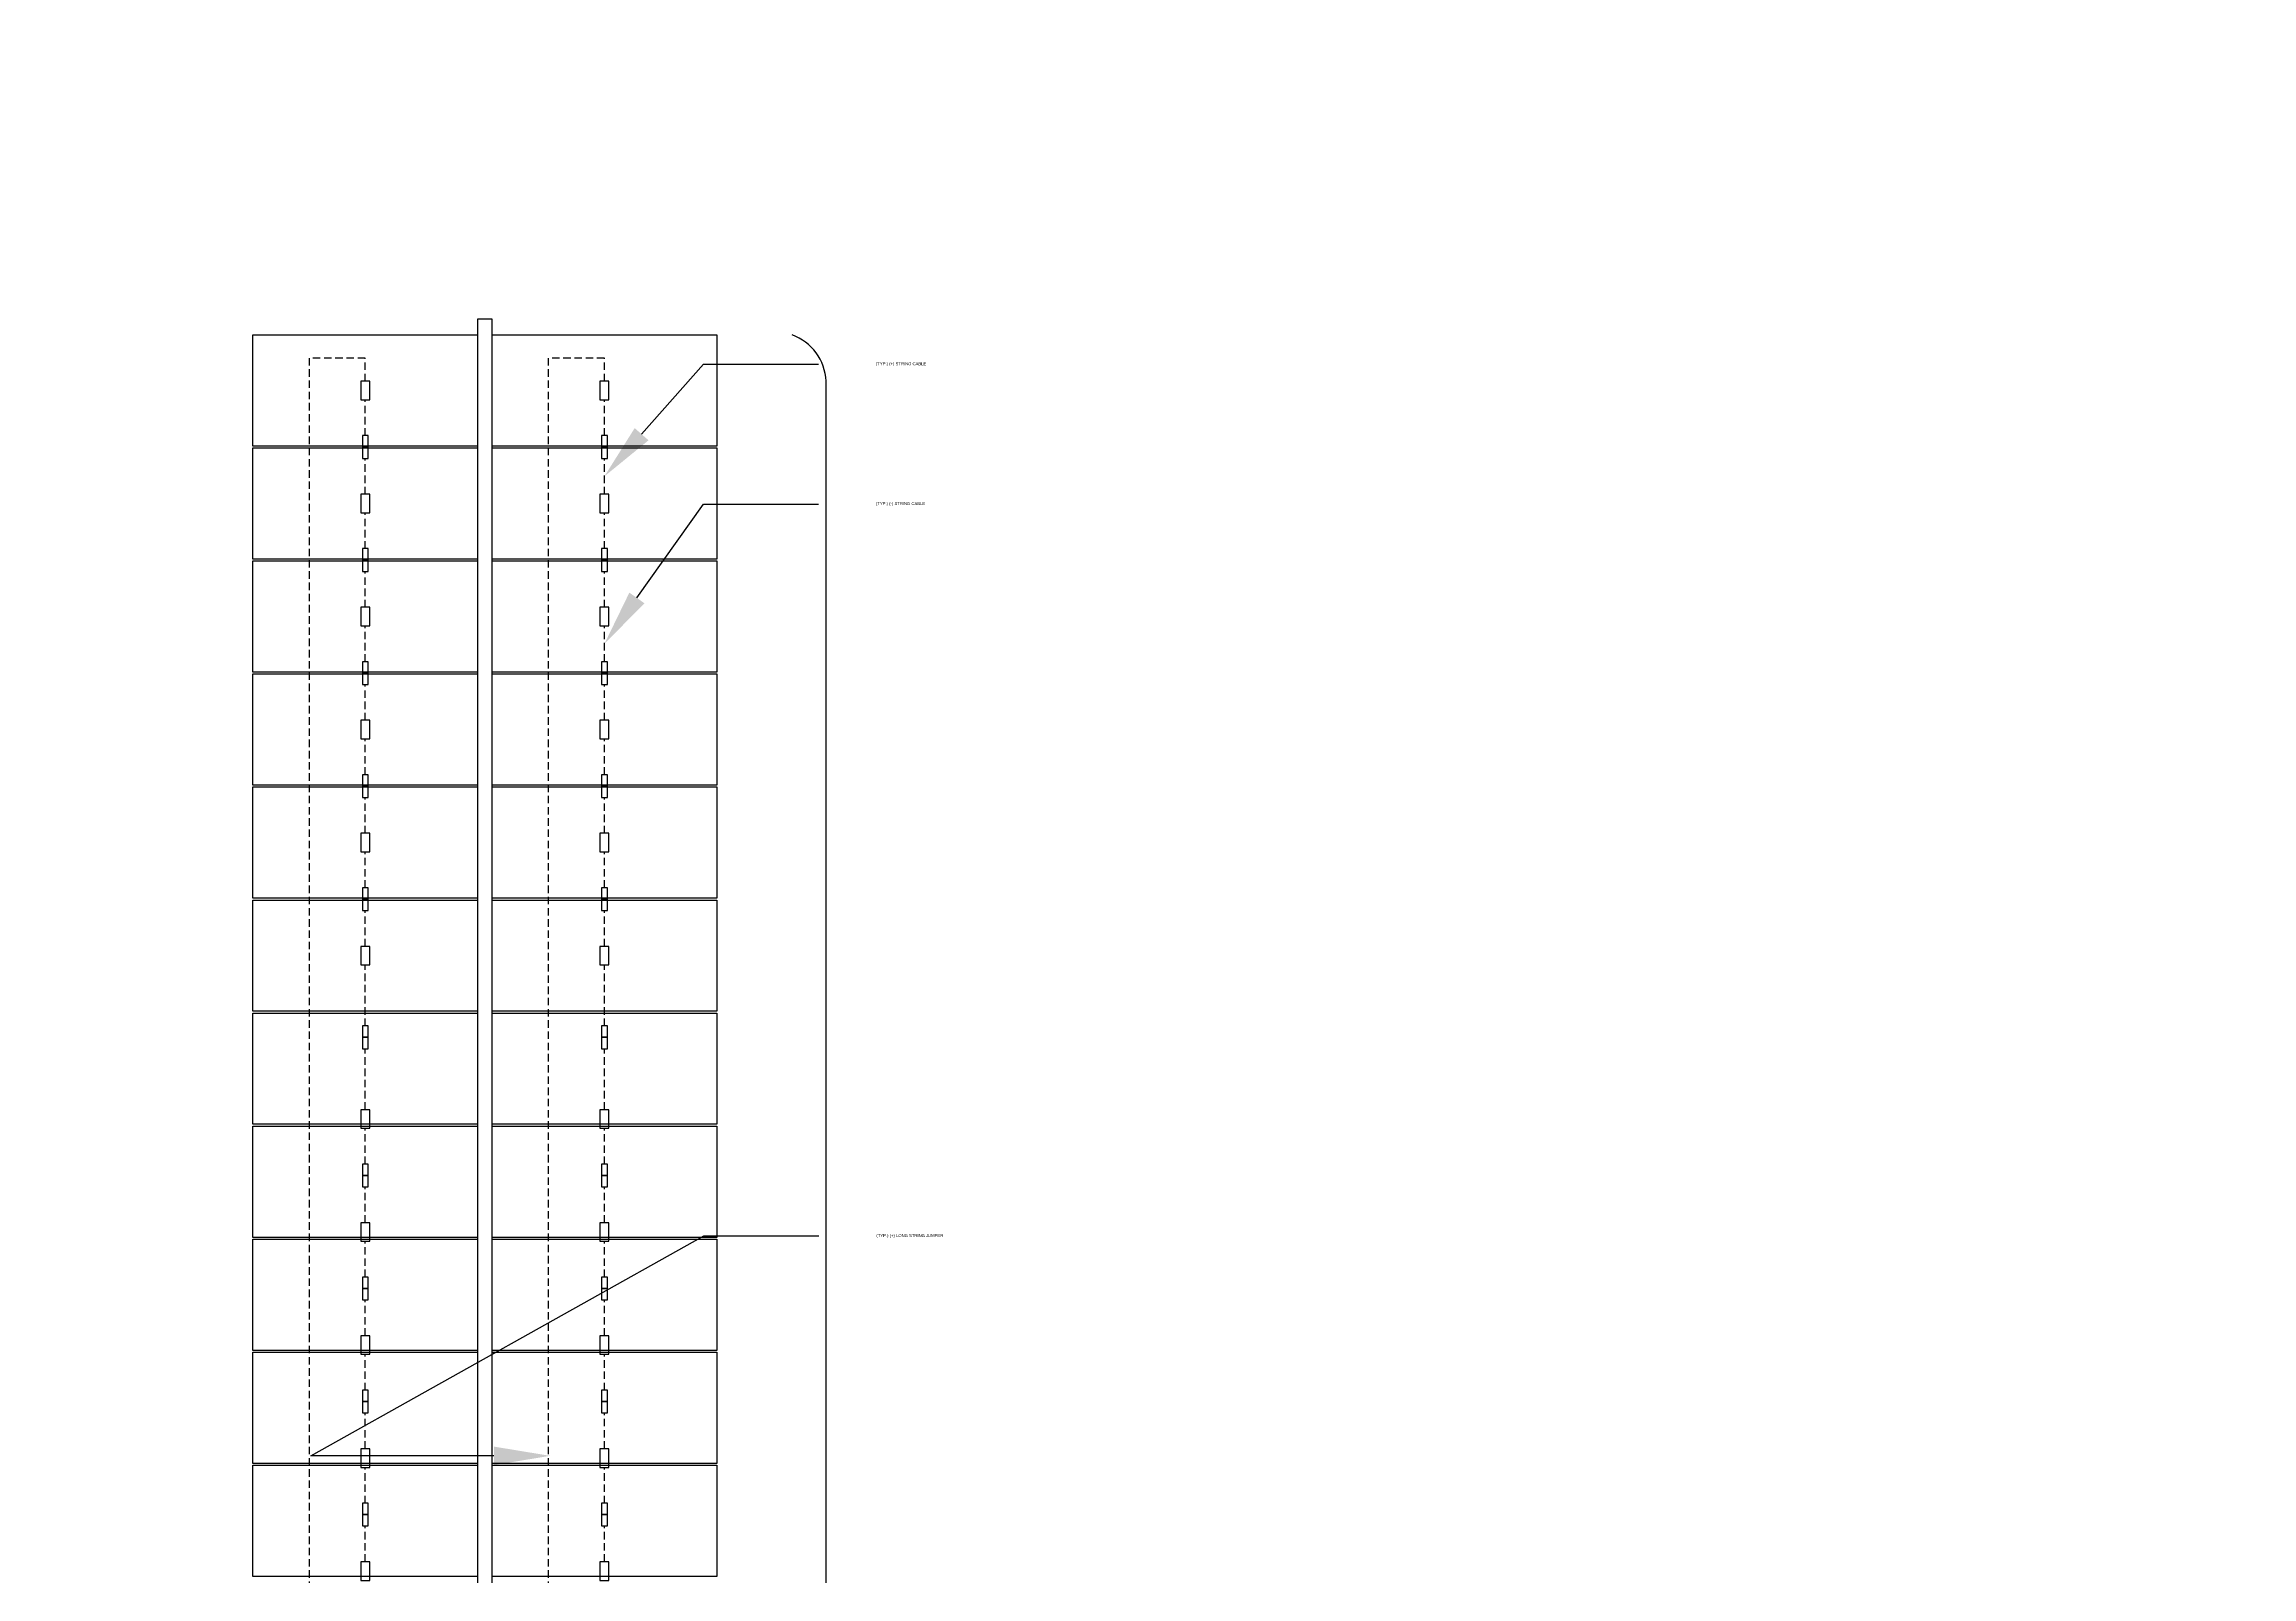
# Model space of a CAD drawing. Header units: feet. Extents: x -13743 to 68376, y -48 to 67763.
# Drawn here: x 1270.1 to 1343.8, y 63245.3 to 63296.5 of the extents above; entities that cross this region are included whole.
import ezdxf
from ezdxf import colors
from ezdxf.entities.mleader import LeaderData, LeaderLine
from ezdxf.enums import TextEntityAlignment as Align
from ezdxf.math import Vec2, Vec3

# ---------------------------------------------------------------- set-up
doc = ezdxf.new("R2018")
doc.units = ezdxf.units.FT
doc.header["$MEASUREMENT"] = 0
doc.linetypes.add('HIDDEN', pattern=[0.375, 0.25, -0.125])
for name, color, linetype in [('E-HARN-COMP', 8, 'Continuous'), ('E-TRNK-CABL-NEG', 6, 'HIDDEN'), ('E-TRUNK-CABLE-POS', 6, 'HIDDEN'), ('G-ANNO-TEXT', 1, 'Continuous'), ('PVcase PV Modules (full frames)', 142, 'Continuous')]:
    doc.layers.add(name, color=color, linetype=linetype)
doc.styles.add('NEI-A', font='arial.ttf')
doc.styles.get("Standard").update_dxf_attribs({"font": 'arial.ttf'})

# ---------------------------------------------------------------- blocks, each defined once
blk = doc.blocks.new('HT72-18X (2x39)')
for points in [[(49971.076, 17289.69), (49971.076, 17293.407), (49978.573, 17293.407), (49978.573, 17289.69), (49971.076, 17289.69)], [(49978.573, 17293.928), (49978.573, 17143.993), (49979.065, 17143.993), (49979.065, 17293.928), (49978.573, 17293.928)], [(49979.065, 17289.69), (49979.065, 17293.407), (49986.562, 17293.407), (49986.562, 17289.69), (49979.065, 17289.69)], [(49971.076, 17285.914), (49971.076, 17289.631), (49978.573, 17289.631), (49978.573, 17285.914), (49971.076, 17285.914)], [(49979.065, 17285.914), (49979.065, 17289.631), (49986.562, 17289.631), (49986.562, 17285.914), (49979.065, 17285.914)], [(49971.076, 17282.138), (49971.076, 17285.855), (49978.573, 17285.855), (49978.573, 17282.138), (49971.076, 17282.138)], [(49979.065, 17282.138), (49979.065, 17285.855), (49986.562, 17285.855), (49986.562, 17282.138), (49979.065, 17282.138)], [(49971.076, 17278.362), (49971.076, 17282.079), (49978.573, 17282.079), (49978.573, 17278.362), (49971.076, 17278.362)], [(49979.065, 17278.362), (49979.065, 17282.079), (49986.562, 17282.079), (49986.562, 17278.362), (49979.065, 17278.362)], [(49971.076, 17274.585), (49971.076, 17278.303), (49978.573, 17278.303), (49978.573, 17274.585), (49971.076, 17274.585)], [(49979.065, 17274.585), (49979.065, 17278.303), (49986.562, 17278.303), (49986.562, 17274.585), (49979.065, 17274.585)], [(49971.076, 17270.809), (49971.076, 17274.526), (49978.573, 17274.526), (49978.573, 17270.809), (49971.076, 17270.809)], [(49979.065, 17270.809), (49979.065, 17274.526), (49986.562, 17274.526), (49986.562, 17270.809), (49979.065, 17270.809)], [(49971.076, 17267.033), (49971.076, 17270.75), (49978.573, 17270.75), (49978.573, 17267.033), (49971.076, 17267.033)], [(49979.065, 17267.033), (49979.065, 17270.75), (49986.562, 17270.75), (49986.562, 17267.033), (49979.065, 17267.033)], [(49971.076, 17263.257), (49971.076, 17266.974), (49978.573, 17266.974), (49978.573, 17263.257), (49971.076, 17263.257)], [(49979.065, 17263.257), (49979.065, 17266.974), (49986.562, 17266.974), (49986.562, 17263.257), (49979.065, 17263.257)], [(49971.076, 17259.48), (49971.076, 17263.198), (49978.573, 17263.198), (49978.573, 17259.48), (49971.076, 17259.48)], [(49979.065, 17259.48), (49979.065, 17263.198), (49986.562, 17263.198), (49986.562, 17259.48), (49979.065, 17259.48)], [(49971.076, 17255.704), (49971.076, 17259.421), (49978.573, 17259.421), (49978.573, 17255.704), (49971.076, 17255.704)], [(49979.065, 17255.704), (49979.065, 17259.421), (49986.562, 17259.421), (49986.562, 17255.704), (49979.065, 17255.704)], [(49971.076, 17251.928), (49971.076, 17255.645), (49978.573, 17255.645), (49978.573, 17251.928), (49971.076, 17251.928)], [(49979.065, 17251.928), (49979.065, 17255.645), (49986.562, 17255.645), (49986.562, 17251.928), (49979.065, 17251.928)]]:
    blk.add_lwpolyline(points)
blk = doc.blocks.new('DETAIL_TITLE')
at = {"style": 'NEI-A', "flags": 8}
blk.add_attdef('#', text='', height=0.2, dxfattribs=at).set_placement((0.5922, -0.5109), align=Align.MIDDLE_CENTER)
at = {"lineweight": 30, "flags": 104}
blk.add_attdef('DETAIL_TITLE', text='', height=0.2, dxfattribs=at).set_placement((0.9099, -0.52514), align=Align.BOTTOM_LEFT)
at = {"style": 'NEI-A'}
for tag, p in [('SCALE:', (0.93865, -0.73792)), ('1"_=_', (1.5474, -0.73792))]:
    blk.add_attdef(tag, text='', height=0.1, dxfattribs=at).set_placement(p, align=Align.BOTTOM_LEFT)

msp = doc.modelspace()

# ---------------------------------------------------------------- linework, layer by layer
at = {"layer": 'E-HARN-COMP'}
for points in [[(1280.984, 63285.261), (1280.683, 63285.261), (1280.683, 63284.639), (1280.984, 63284.639)], [(1280.93, 63283.442), (1280.737, 63283.442), (1280.737, 63283.062), (1280.93, 63283.062)], [(1280.93, 63283.062), (1280.737, 63283.062), (1280.737, 63282.682), (1280.93, 63282.682)], [(1280.984, 63281.484), (1280.683, 63281.484), (1280.683, 63280.863), (1280.984, 63280.863)], [(1280.93, 63279.666), (1280.737, 63279.666), (1280.737, 63279.286), (1280.93, 63279.286)], [(1280.93, 63279.286), (1280.737, 63279.286), (1280.737, 63278.905), (1280.93, 63278.905)], [(1280.984, 63277.708), (1280.683, 63277.708), (1280.683, 63277.087), (1280.984, 63277.087)], [(1280.93, 63275.89), (1280.737, 63275.89), (1280.737, 63275.509), (1280.93, 63275.509)], [(1288.919, 63275.89), (1288.725, 63275.89), (1288.725, 63275.509), (1288.919, 63275.509)], [(1280.93, 63275.509), (1280.737, 63275.509), (1280.737, 63275.129), (1280.93, 63275.129)], [(1288.919, 63275.509), (1288.725, 63275.509), (1288.725, 63275.129), (1288.919, 63275.129)], [(1280.984, 63273.932), (1280.683, 63273.932), (1280.683, 63273.311), (1280.984, 63273.311)], [(1288.973, 63273.932), (1288.672, 63273.932), (1288.672, 63273.311), (1288.973, 63273.311)], [(1280.93, 63272.113), (1280.737, 63272.113), (1280.737, 63271.733), (1280.93, 63271.733)], [(1288.919, 63272.113), (1288.725, 63272.113), (1288.725, 63271.733), (1288.919, 63271.733)], [(1280.93, 63271.733), (1280.737, 63271.733), (1280.737, 63271.353), (1280.93, 63271.353)], [(1288.919, 63271.733), (1288.725, 63271.733), (1288.725, 63271.353), (1288.919, 63271.353)], [(1280.984, 63270.156), (1280.683, 63270.156), (1280.683, 63269.534), (1280.984, 63269.534)], [(1288.973, 63270.156), (1288.672, 63270.156), (1288.672, 63269.534), (1288.973, 63269.534)], [(1280.93, 63268.337), (1280.737, 63268.337), (1280.737, 63267.957), (1280.93, 63267.957)], [(1288.919, 63268.337), (1288.725, 63268.337), (1288.725, 63267.957), (1288.919, 63267.957)], [(1280.93, 63267.957), (1280.737, 63267.957), (1280.737, 63267.577), (1280.93, 63267.577)], [(1288.919, 63267.957), (1288.725, 63267.957), (1288.725, 63267.577), (1288.919, 63267.577)], [(1280.984, 63266.379), (1280.683, 63266.379), (1280.683, 63265.758), (1280.984, 63265.758)], [(1288.973, 63266.379), (1288.672, 63266.379), (1288.672, 63265.758), (1288.973, 63265.758)], [(1280.93, 63263.721), (1280.737, 63263.721), (1280.737, 63263.341), (1280.93, 63263.341)], [(1280.93, 63263.341), (1280.737, 63263.341), (1280.737, 63262.96), (1280.93, 63262.96)], [(1288.919, 63263.721), (1288.725, 63263.721), (1288.725, 63263.341), (1288.919, 63263.341)], [(1288.919, 63263.341), (1288.725, 63263.341), (1288.725, 63262.96), (1288.919, 63262.96)], [(1280.984, 63260.923), (1280.683, 63260.923), (1280.683, 63260.302), (1280.984, 63260.302)], [(1288.973, 63260.923), (1288.672, 63260.923), (1288.672, 63260.302), (1288.973, 63260.302)], [(1280.93, 63259.105), (1280.737, 63259.105), (1280.737, 63258.725), (1280.93, 63258.725)], [(1288.919, 63259.105), (1288.725, 63259.105), (1288.725, 63258.725), (1288.919, 63258.725)], [(1280.93, 63258.725), (1280.737, 63258.725), (1280.737, 63258.344), (1280.93, 63258.344)], [(1288.919, 63258.725), (1288.725, 63258.725), (1288.725, 63258.344), (1288.919, 63258.344)], [(1280.984, 63257.147), (1280.683, 63257.147), (1280.683, 63256.526), (1280.984, 63256.526)], [(1288.973, 63257.147), (1288.672, 63257.147), (1288.672, 63256.526), (1288.973, 63256.526)], [(1280.93, 63255.329), (1280.737, 63255.329), (1280.737, 63254.948), (1280.93, 63254.948)], [(1288.919, 63255.329), (1288.725, 63255.329), (1288.725, 63254.948), (1288.919, 63254.948)], [(1280.93, 63254.948), (1280.737, 63254.948), (1280.737, 63254.568), (1280.93, 63254.568)], [(1288.919, 63254.948), (1288.725, 63254.948), (1288.725, 63254.568), (1288.919, 63254.568)], [(1280.984, 63253.371), (1280.683, 63253.371), (1280.683, 63252.75), (1280.984, 63252.75)], [(1288.973, 63253.371), (1288.672, 63253.371), (1288.672, 63252.75), (1288.973, 63252.75)], [(1280.93, 63251.552), (1280.737, 63251.552), (1280.737, 63251.172), (1280.93, 63251.172)], [(1288.919, 63251.552), (1288.725, 63251.552), (1288.725, 63251.172), (1288.919, 63251.172)], [(1280.93, 63251.172), (1280.737, 63251.172), (1280.737, 63250.792), (1280.93, 63250.792)], [(1288.919, 63251.172), (1288.725, 63251.172), (1288.725, 63250.792), (1288.919, 63250.792)], [(1280.984, 63249.595), (1280.683, 63249.595), (1280.683, 63248.973), (1280.984, 63248.973)], [(1288.973, 63249.595), (1288.672, 63249.595), (1288.672, 63248.973), (1288.973, 63248.973)], [(1280.93, 63247.776), (1280.737, 63247.776), (1280.737, 63247.396), (1280.93, 63247.396)], [(1288.919, 63247.776), (1288.725, 63247.776), (1288.725, 63247.396), (1288.919, 63247.396)], [(1280.93, 63247.396), (1280.737, 63247.396), (1280.737, 63247.016), (1280.93, 63247.016)], [(1288.919, 63247.396), (1288.725, 63247.396), (1288.725, 63247.016), (1288.919, 63247.016)], [(1280.984, 63245.818), (1280.683, 63245.818), (1280.683, 63245.197), (1280.984, 63245.197)], [(1288.973, 63245.818), (1288.672, 63245.818), (1288.672, 63245.197), (1288.973, 63245.197)]]:
    msp.add_lwpolyline(points, close=True, dxfattribs=at)
at = {"layer": 'E-TRNK-CABL-NEG'}
for points in [[(1280.833, 63283.442), (1280.833, 63284.639)], [(1280.833, 63279.666), (1280.833, 63280.863)], [(1280.833, 63275.89), (1280.833, 63277.087)], [(1280.833, 63272.113), (1280.833, 63273.311)], [(1288.822, 63272.113), (1288.822, 63273.311)], [(1280.833, 63268.337), (1280.833, 63269.534)], [(1288.822, 63268.337), (1288.822, 63269.534)], [(1280.833, 63263.721), (1280.833, 63265.758)], [(1288.822, 63263.721), (1288.822, 63265.758)], [(1280.833, 63259.105), (1280.833, 63260.302)], [(1288.822, 63259.105), (1288.822, 63260.302)], [(1280.833, 63255.329), (1280.833, 63256.526)], [(1288.822, 63255.329), (1288.822, 63256.526)], [(1280.833, 63251.552), (1280.833, 63252.75)], [(1288.822, 63251.552), (1288.822, 63252.75)], [(1280.833, 63247.776), (1280.833, 63248.973)], [(1288.822, 63247.776), (1288.822, 63248.973)]]:
    msp.add_lwpolyline(points, dxfattribs=at)
at = {"layer": 'E-TRUNK-CABLE-POS'}
for points in [[(1280.833, 63285.261), (1280.833, 63286.035), (1278.959, 63286.035), (1278.959, 63188.077), (1277.085, 63188.077)], [(1280.833, 63281.484), (1280.833, 63282.682)], [(1280.833, 63277.708), (1280.833, 63278.905)], [(1280.833, 63273.932), (1280.833, 63275.129)], [(1288.822, 63273.932), (1288.822, 63275.129)], [(1280.833, 63270.156), (1280.833, 63271.353)], [(1288.822, 63270.156), (1288.822, 63271.353)], [(1280.833, 63266.379), (1280.833, 63267.577)], [(1288.822, 63266.379), (1288.822, 63267.577)], [(1280.833, 63260.923), (1280.833, 63262.96)], [(1288.822, 63260.923), (1288.822, 63262.96)], [(1280.833, 63257.147), (1280.833, 63258.344)], [(1288.822, 63257.147), (1288.822, 63258.344)], [(1280.833, 63253.371), (1280.833, 63254.568)], [(1288.822, 63253.371), (1288.822, 63254.568)], [(1280.833, 63249.595), (1280.833, 63250.792)], [(1288.822, 63249.595), (1288.822, 63250.792)], [(1280.833, 63245.818), (1280.833, 63247.016)], [(1288.822, 63245.818), (1288.822, 63247.016)]]:
    msp.add_lwpolyline(points, dxfattribs=at)
at = {"layer": 'G-ANNO-TEXT', "flags": 128}
msp.add_lwpolyline([(1295.089, 63187.005, 0.298343), (1296.227, 63188.548), (1296.227, 63235.365, -0.298343), (1297.364, 63236.907, -0.298343), (1296.227, 63238.449), (1296.227, 63285.266, 0.298343), (1295.089, 63286.809)], format="xyb", dxfattribs=at)

# ---------------------------------------------------------------- block references
at = {"layer": 'PVcase PV Modules (full frames)', "color": 144, "true_color": 0x007ca5}
msp.add_blockref('HT72-18X (2x39)', (-48693.991, 45993.401), dxfattribs=at)

# ---------------------------------------------------------------- next in the draw order: leaders
at = {"layer": 'G-ANNO-TEXT'}
ml = msp.add_multileader_mtext('Standard', dxfattribs=at)
ml.set_content('(TYP.) (+) STRING CABLE', color=256, style='NEI-A')
ml.set_leader_properties()
ml.build(insert=Vec2(0, 0))
ml.multileader.update_dxf_attribs({"dogleg_length": 0.36, "arrow_head_size": 1.876})
ctx = ml.context
ctx.base_point, ctx.char_height, ctx.arrow_head_size, ctx.landing_gap_size, ctx.plane_origin = Vec3(1295.967, 63285.829, -1.908), 0.1, 1.876, 1.921, Vec3(1827.509, 62785.799, -1.908)
notes = []
notes.append((ctx, [(0, (1, 1, 0), (1292.126, 63285.829, -1.908), (1, 0), 3.842, [(1, [(1288.822, 63282.083, -1.908)], 0, [])])]))
ctx.mtext.insert, ctx.mtext.width, ctx.mtext.flow_direction = Vec3(1297.888, 63285.894, -1.908), 33.47975, 5
ctx.mtext.has_bg_fill, ctx.mtext.bg_color, ctx.mtext.bg_scale_factor, ctx.mtext.bg_transparency, ctx.mtext.use_window_bg_color = 1, -1073741824, 1.5, 0, 1
ml = msp.add_multileader_mtext('Standard', dxfattribs=at)
ml.set_content('(TYP.) (-) STRING CABLE', color=256, style='NEI-A')
ml.set_leader_properties()
ml.build(insert=Vec2(0, 0))
ml.multileader.update_dxf_attribs({"dogleg_length": 0.36, "arrow_head_size": 1.876})
ctx = ml.context
ctx.base_point, ctx.char_height, ctx.arrow_head_size, ctx.landing_gap_size, ctx.plane_origin = Vec3(1295.967, 63281.156, -1.908), 0.1, 1.876, 1.921, Vec3(1827.509, 62781.125, -1.908)
notes.append((ctx, [(0, (1, 1, 0), (1292.126, 63281.156, -1.908), (1, 0), 3.842, [(1, [(1288.822, 63276.488, -1.908)], 0, [])])]))
ctx.mtext.insert, ctx.mtext.width, ctx.mtext.flow_direction = Vec3(1297.888, 63281.221, -1.908), 33.47975, 5
ctx.mtext.has_bg_fill, ctx.mtext.bg_color, ctx.mtext.bg_scale_factor, ctx.mtext.bg_transparency, ctx.mtext.use_window_bg_color = 1, -1073741824, 1.5, 0, 1
for ctx, leaders in notes:
    for number, flags, end, landing, length, lines in leaders:
        leader = LeaderData()
        leader.index, (leader.has_last_leader_line, leader.has_dogleg_vector, leader.attachment_direction) = number, flags
        leader.last_leader_point, leader.dogleg_vector, leader.dogleg_length = Vec3(end), Vec3(landing), length
        for number, points, colour, breaks in lines:
            line = LeaderLine()
            line.index, line.vertices, line.color, line.breaks = number, Vec3.list(points), colors.encode_raw_color(colour), breaks
            leader.lines.append(line)
        ctx.leaders.append(leader)

# ---------------------------------------------------------------- next in the draw order: linework, layer by layer
at = {"layer": 'E-HARN-COMP'}
for points in [[(1288.973, 63285.261), (1288.672, 63285.261), (1288.672, 63284.639), (1288.973, 63284.639)], [(1288.919, 63283.442), (1288.725, 63283.442), (1288.725, 63283.062), (1288.919, 63283.062)], [(1288.919, 63283.062), (1288.725, 63283.062), (1288.725, 63282.682), (1288.919, 63282.682)], [(1288.973, 63281.484), (1288.672, 63281.484), (1288.672, 63280.863), (1288.973, 63280.863)], [(1288.919, 63279.666), (1288.725, 63279.666), (1288.725, 63279.286), (1288.919, 63279.286)], [(1288.919, 63279.286), (1288.725, 63279.286), (1288.725, 63278.905), (1288.919, 63278.905)], [(1288.973, 63277.708), (1288.672, 63277.708), (1288.672, 63277.087), (1288.973, 63277.087)]]:
    msp.add_lwpolyline(points, close=True, dxfattribs=at)
at = {"layer": 'E-TRNK-CABL-NEG'}
for points in [[(1288.822, 63283.442), (1288.822, 63284.639)], [(1288.822, 63279.666), (1288.822, 63280.863)], [(1288.822, 63275.89), (1288.822, 63277.087)]]:
    msp.add_lwpolyline(points, dxfattribs=at)
at = {"layer": 'E-TRUNK-CABLE-POS'}
for points in [[(1288.822, 63285.261), (1288.822, 63286.035), (1286.948, 63286.035), (1286.948, 63187.53), (1277.085, 63187.53)], [(1288.822, 63281.484), (1288.822, 63282.682)], [(1288.822, 63277.708), (1288.822, 63278.905)]]:
    msp.add_lwpolyline(points, dxfattribs=at)

# ---------------------------------------------------------------- next in the draw order: leaders
at = {"layer": 'G-ANNO-TEXT'}
ml = msp.add_multileader_mtext('Standard', dxfattribs=at)
ml.set_content('(TYP.) (+) LONG STRING JUMPER', color=256, style='NEI-A')
ml.set_leader_properties()
ml.build(insert=Vec2(0, 0))
ml.multileader.update_dxf_attribs({"dogleg_length": 0.36, "arrow_head_size": 1.876})
ctx = ml.context
ctx.base_point, ctx.char_height, ctx.arrow_head_size, ctx.landing_gap_size, ctx.plane_origin = Vec3(1295.982, 63256.703, -1.908), 0.1, 1.876, 1.921, Vec3(1826.632, 62760.283, -1.908)
notes = []
notes.append((ctx, [(0, (1, 1, 0), (1292.141, 63256.703, -1.908), (1, 0), 3.842, [(0, [(1287.008, 63249.358, -1.908), (1279.02, 63249.358, -1.908)], 0, [])])]))
ctx.mtext.insert, ctx.mtext.width, ctx.mtext.flow_direction = Vec3(1297.903, 63256.768, -1.908), 44.61345, 5
ctx.mtext.has_bg_fill, ctx.mtext.bg_color, ctx.mtext.bg_scale_factor, ctx.mtext.bg_transparency, ctx.mtext.use_window_bg_color = 1, -1073741824, 1.5, 0, 1
for ctx, leaders in notes:
    for number, flags, end, landing, length, lines in leaders:
        leader = LeaderData()
        leader.index, (leader.has_last_leader_line, leader.has_dogleg_vector, leader.attachment_direction) = number, flags
        leader.last_leader_point, leader.dogleg_vector, leader.dogleg_length = Vec3(end), Vec3(landing), length
        for number, points, colour, breaks in lines:
            line = LeaderLine()
            line.index, line.vertices, line.color, line.breaks = number, Vec3.list(points), colors.encode_raw_color(colour), breaks
            leader.lines.append(line)
        ctx.leaders.append(leader)

# ---------------------------------------------------------------- next in the draw order: block references
ref = msp.add_blockref('DETAIL_TITLE', (-460.635, 63776.869), dxfattribs=dict(at, xscale=128.9267043143703, yscale=128.9267043143703, zscale=128.9267043143703))
lines = msp.add_mtext('{\\LDC BLOCK TYPE-1 (3) STRINGS (78) MODULES [580W]}', dxfattribs={"layer": '0', "insert": (-343.325, 63747.843), "char_height": 858.86809, "attachment_point": 1})
ref.add_attrib('DETAIL_TITLE', '', (-343.325, 63747.843)).embed_mtext(lines)
ref = msp.add_blockref('DETAIL_TITLE', (760.729, 63776.869), dxfattribs=dict(at, xscale=128.9267043143703, yscale=128.9267043143703, zscale=128.9267043143703))
lines = msp.add_mtext('{\\LDC BLOCK TYPE-2 (2) STRINGS (52) MODULES [580W-SOUTH MOTOR GAP] }', dxfattribs={"layer": '0', "insert": (878.039, 63747.843), "char_height": 795.5621, "attachment_point": 1})
ref.add_attrib('DETAIL_TITLE', '', (878.039, 63747.843)).embed_mtext(lines)

doc.saveas('drawing.dxf')
